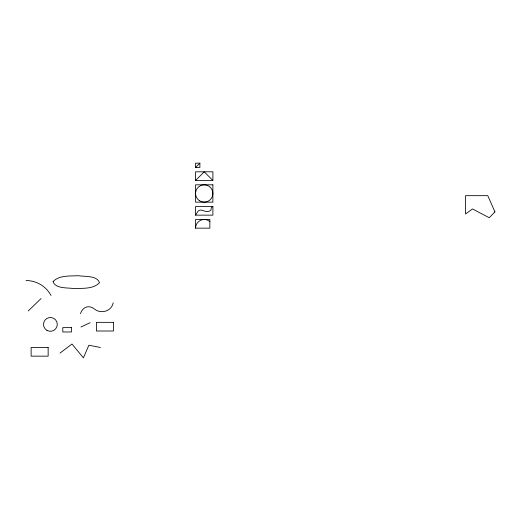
<?xml version="1.0" encoding="UTF-8"?>
<svg xmlns="http://www.w3.org/2000/svg" width="521" height="521" viewBox="0 0 521 521"><rect width="100%" height="100%" fill="white"/><g stroke="black" fill="none" stroke-linecap="round" stroke-linejoin="round"><path stroke-width="0.78" d="M195.557 215.147L198.026 211.213A5.451 5.451 0 0 1 199.178 210.477L199.406 210.38A4.468 4.468 0 0 1 201.184 210.048L206.27 211.552A3.562 3.562 0 0 0 207.443 211.598L207.703 211.559A8.89 8.89 0 0 0 210.002 210.81L210.608 210.419A1.433 1.433 0 0 0 211.012 209.8L211.109 209.357A7.092 7.092 0 0 0 211.155 208.576L211.376 207.514L212.887 206.479L212.887 215.147L195.557 215.147L195.557 206.479L212.887 206.479M113.187 302.851C111.631 310.959 102.012 313.987 95.434 309.78C89.69 304.681 83.099 305.996 80.455 313.675M195.557 167.482L199.888 163.151L195.557 163.151L195.557 167.482L199.888 167.482L199.888 163.151M195.557 180.481L204.225 171.813L212.887 180.481L212.887 171.813L195.557 171.813L195.557 180.481L212.887 180.481M28.277 310.926L41.042 298.566M60.026 353.069L71.983 344.029L83.412 357.849L88.863 345.228L100.423 347.487M80.944 327.019L90.153 322.694M195.557 228.146L209.865 228.146L209.865 219.478L195.557 219.478L195.557 228.146A8.668 8.668 0 0 1 209.865 221.562M26.05 280.539A28.355 28.355 0 0 1 51.019 295.453M53.083 281.581C55.382 289.025 67.912 287.527 74.19 288.614C82.52 288.12 93.311 289.298 99.478 282.747C97.186 275.296 84.649 276.794 78.378 275.707C70.048 276.208 59.251 275.023 53.083 281.581M494.95 211.878L489.239 217.726L472.488 208.954L465.579 214.007L465.579 195.668L487.773 195.668L494.95 211.878M212.887 184.812L195.557 184.812L195.557 202.148L212.887 202.148L212.887 184.812M113.435 322.349L96.411 322.349L96.411 331.004L113.435 331.004L113.435 322.349M71.462 327.631L62.794 327.631L62.794 331.968L71.462 331.968L71.462 327.631M48.153 347.507L31.123 347.507L31.123 356.156L48.153 356.156L48.153 347.507M199.367 200.657A8.668 8.668 0 0 0 212.868 194.099A8.668 8.668 0 0 0 200.435 185.684A8.668 8.668 0 0 0 199.367 200.657M46.942 330.373A6.903 6.903 0 0 0 57.29 324.394A6.903 6.903 0 0 0 46.942 318.416A6.903 6.903 0 0 0 46.942 330.373"/></g></svg>
